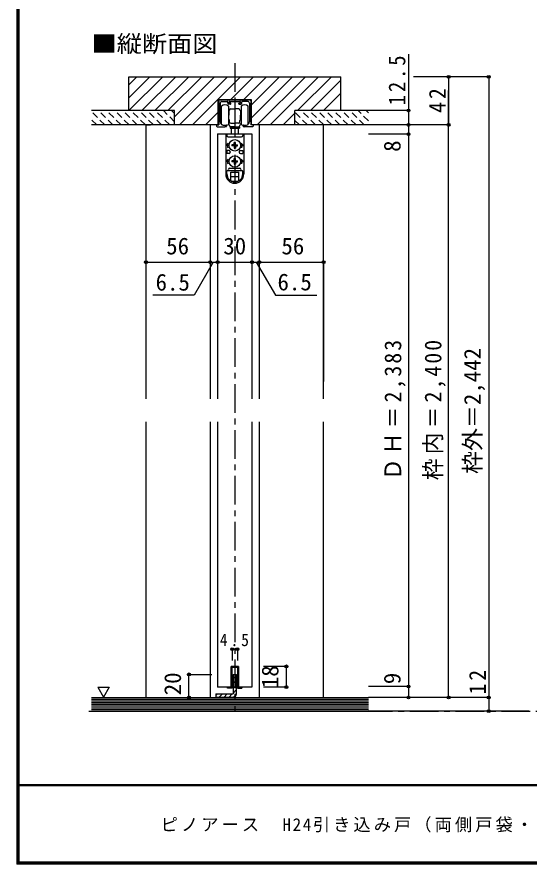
# Model space of a CAD drawing. Units: millimetres at full size, sheet at 1:5. Extents: x -973 to 977, y -718 to 696.
# Drawn here: x -973 to -527, y -701 to 38 of the extents above; entities that cross this region are included whole.
import ezdxf
from ezdxf.enums import TextEntityAlignment as Align

# ---------------------------------------------------------------- set-up
doc = ezdxf.new("R2010")
doc.units = ezdxf.units.MM
doc.header["$LTSCALE"] = 5
doc.header["$PDMODE"] = 32
doc.header["$PDSIZE"] = 2.5
doc.linetypes.add('CHAIN1', pattern=[8, 5, -1, 1, -1])
doc.linetypes.add('DASHED1', pattern=[1.8, 1.2, -0.6])
for name, color, linetype in [('0-1_通り芯', 4, 'CHAIN1'), ('0-2_柱', 7, 'Continuous'), ('0-3_仕上げ', 2, 'Continuous'), ('0-4_枠', 3, 'Continuous'), ('0-6_扉', 2, 'Continuous'), ('0-7_金物', 7, 'Continuous'), ('0-A_文字', 7, 'Continuous'), ('0-B_寸法', 7, 'Continuous'), ('0-C_ハッチ', 4, 'DASHED1'), ('F-0_補助線', 7, 'Continuous'), ('F-1_枠', 6, 'Continuous'), ('F-A_文字', 7, 'Continuous')]:
    doc.layers.add(name, color=color, linetype=linetype)
doc.styles.add('ＭＳ ゴシック', font='')
doc.styles.get('ＭＳ ゴシック').set_extended_font_data('MS Gothic')

msp = doc.modelspace()

# ---------------------------------------------------------------- linework, layer by layer
at = {"layer": '0-1_通り芯'}
for p, q in [((-783.333, -2.5), (-783.333, -567.5)), ((-910.724, -567.5), (-507.833, -567.5))]:
    msp.add_line(p, q, dxfattribs=at)
at = {"layer": '0-2_柱', "color": 3}
for p, q in [((-797.733, -56.5), (-856.833, -56.5)), ((-666.833, -56.5), (-768.933, -56.5))]:
    msp.add_line(p, q, dxfattribs=at)
at = {"layer": '0-3_仕上げ'}
for p, q in [((-835.833, -44), (-908.333, -44)), ((-666.833, -44), (-730.833, -44)), ((-850.446, -56.5), (-908.333, -56.5)), ((-908.333, -555.5), (-666.833, -555.5)), ((-908.333, -567.5), (-666.833, -567.5))]:
    msp.add_line(p, q, dxfattribs=at)
at = {"layer": '0-3_仕上げ', "color": 7}
for p, q in [((-908.333, -557), (-666.833, -557)), ((-908.333, -558.5), (-666.833, -558.5)), ((-908.333, -560), (-666.833, -560)), ((-908.333, -561.5), (-666.833, -561.5)), ((-908.333, -563), (-666.833, -563)), ((-908.333, -564.5), (-666.833, -564.5)), ((-908.333, -566), (-666.833, -566))]:
    msp.add_line(p, q, dxfattribs=at)
at = {"layer": '0-4_枠', "color": 4}
for p, q in [((-860.833, -56.5), (-856.833, -56.5)), ((-797.733, -56.5), (-860.833, -56.5)), ((-860.833, -56.5), (-860.833, -295.251)), ((-804.833, -56.5), (-804.833, -295.251)), ((-695.983, -56.5), (-768.933, -56.5)), ((-761.833, -295.251), (-761.833, -56.5)), ((-705.833, -295.251), (-705.833, -56.5)), ((-860.833, -315.251), (-860.833, -555.5)), ((-804.833, -315.251), (-804.833, -555.5)), ((-761.833, -555.5), (-761.833, -315.251)), ((-705.833, -555.5), (-705.833, -315.251))]:
    msp.add_line(p, q, dxfattribs=at)
at = {"layer": '0-6_扉', "color": 6}
for p, q in [((-798.333, -64.302), (-798.333, -295.251)), ((-768.333, -64.302), (-768.333, -295.251)), ((-798.333, -315.251), (-798.333, -546.5)), ((-768.333, -315.251), (-768.333, -546.5)), ((-780.083, -528.5), (-780.083, -546.5)), ((-786.583, -546.5), (-798.333, -546.5)), ((-768.333, -546.5), (-780.083, -546.5))]:
    msp.add_line(p, q, dxfattribs=at)
msp.add_lwpolyline([(-780.083, -528.5), (-786.583, -528.5), (-786.583, -546.5)], dxfattribs=at)
at = {"layer": '0-7_金物'}
for p, q in [((-786.583, -528.5), (-780.083, -528.5)), ((-781.083, -529.5), (-785.583, -529.5)), ((-785.583, -547.5), (-785.583, -529.5)), ((-781.083, -529.5), (-781.083, -547.5)), ((-780.083, -528.5), (-780.083, -546.5)), ((-785.583, -547.5), (-789.583, -547.5)), ((-781.083, -547.5), (-777.083, -547.5))]:
    msp.add_line(p, q, dxfattribs=at)
at = {"layer": '0-7_金物', "color": 3}
for p, q in [((-784.833, -535.5), (-784.833, -552.5)), ((-784.833, -535.5), (-781.833, -535.5)), ((-781.833, -552.5), (-781.833, -535.5)), ((-799.833, -552.5), (-784.833, -552.5)), ((-799.833, -552.5), (-799.833, -555.5)), ((-784.833, -555.5), (-799.833, -555.5))]:
    msp.add_line(p, q, dxfattribs=at)
at = {"layer": '0-7_金物'}
for points in [[(-789.583, -547.5), (-789.583, -546.5), (-786.583, -546.5), (-786.583, -528.5)], [(-780.083, -546.5), (-777.083, -546.5), (-777.083, -547.5)]]:
    msp.add_lwpolyline(points, dxfattribs=at)
at = {"layer": '0-7_金物', "color": 3}
msp.add_arc((-784.833, -552.5), 3, 270, 0, dxfattribs=at)
at = {"layer": '0-A_文字'}
for p, q in [((-902.769, -546.686), (-892.769, -546.686)), ((-902.769, -546.686), (-897.769, -555.347)), ((-892.769, -546.686), (-897.769, -555.347))]:
    msp.add_line(p, q, dxfattribs=at)
at = {"layer": '0-B_寸法', "color": 4}
for p, q in [((-860.833, -176.251), (-860.833, -280.251)), ((-804.833, -176.251), (-798.333, -176.251)), ((-798.333, -176.251), (-768.333, -176.251)), ((-768.333, -176.251), (-761.833, -176.251)), ((-705.833, -176.251), (-705.833, -280.251)), ((-785.583, -513.5), (-781.083, -513.5)), ((-785.583, -513.5), (-785.583, -523.5)), ((-781.083, -513.5), (-781.083, -523.5)), ((-738.333, -528.5), (-758.333, -528.5)), ((-738.333, -546.5), (-738.333, -528.5)), ((-823.333, -555.5), (-823.333, -535.5)), ((-823.333, -535.5), (-803.333, -535.5)), ((-738.333, -546.5), (-758.333, -546.5)), ((-823.333, -555.5), (-803.333, -555.5)), ((-526.833, -567.5), (-666.833, -567.5))]:
    msp.add_line(p, q, dxfattribs=at)
at = {"layer": '0-B_寸法'}
for p in [(-860.833, -176.251), (-804.833, -176.251), (-798.333, -176.251), (-768.333, -176.251), (-761.833, -176.251), (-705.833, -176.251), (-785.583, -513.5), (-781.083, -513.5), (-738.333, -528.5), (-823.333, -535.5), (-738.333, -546.5), (-823.333, -555.5)]:
    msp.add_point(p, dxfattribs=at)
at = {"layer": '0-C_ハッチ'}
for p, q in [((-889.588, -56.5), (-902.088, -44)), ((-882.517, -56.5), (-895.017, -44)), ((-875.446, -56.5), (-887.946, -44)), ((-868.375, -56.5), (-880.875, -44)), ((-861.303, -56.5), (-873.803, -44)), ((-854.232, -56.5), (-866.732, -44)), ((-847.161, -56.5), (-859.661, -44)), ((-840.09, -56.5), (-852.59, -44)), ((-835.833, -53.686), (-845.519, -44)), ((-835.833, -46.615), (-838.448, -44)), ((-712.811, -56.5), (-725.311, -44)), ((-705.74, -56.5), (-718.24, -44)), ((-698.669, -56.5), (-711.169, -44)), ((-691.598, -56.5), (-704.098, -44)), ((-684.527, -56.5), (-697.027, -44)), ((-677.456, -56.5), (-689.956, -44)), ((-670.385, -56.5), (-682.885, -44)), ((-666.833, -52.98), (-675.814, -44)), ((-666.833, -45.909), (-668.743, -44)), ((-896.659, -56.5), (-908.333, -44.826)), ((-719.882, -56.5), (-730.833, -45.549)), ((-903.73, -56.5), (-908.333, -51.897)), ((-726.953, -56.5), (-730.833, -52.62))]:
    msp.add_line(p, q, dxfattribs=at)
at = {"layer": '0-C_ハッチ', "linetype": 'Continuous'}
for p, q in [((-784.833, -538.982), (-781.833, -535.982)), ((-784.833, -543.225), (-781.833, -540.225)), ((-784.833, -547.468), (-781.833, -544.468)), ((-799.833, -553.982), (-798.351, -552.5)), ((-797.108, -555.5), (-794.108, -552.5)), ((-792.866, -555.5), (-789.866, -552.5)), ((-788.623, -555.5), (-785.623, -552.5)), ((-784.833, -551.71), (-781.833, -548.71)), ((-784.34, -555.459), (-781.873, -552.993))]:
    msp.add_line(p, q, dxfattribs=at)
at = {"layer": 'F-0_補助線', "color": 4}
for p, q in [((-631.833, 5.151), (-631.833, -64.502)), ((-631.833, 5.151), (-631.833, -546)), ((-596.833, -14.5), (-627.59, -14.5)), ((-561.833, -14.5), (-561.833, -567.5)), ((-596.833, -555.5), (-596.833, -26.5)), ((-631.833, -44), (-666.833, -44)), ((-596.833, -56.5), (-666.833, -56.5)), ((-631.833, -64.502), (-666.833, -64.502)), ((-860.833, -176.251), (-804.833, -176.251)), ((-761.833, -176.251), (-705.833, -176.251)), ((-631.833, -546), (-666.833, -546)), ((-631.833, -546), (-631.833, -555.5)), ((-596.833, -555.5), (-666.833, -555.5)), ((-561.833, -555.5), (-596.833, -555.5))]:
    msp.add_line(p, q, dxfattribs=at)
at = {"layer": 'F-0_補助線'}
for p, q in [((-875.833, -14.5), (-690.833, -14.5)), ((-875.833, -44), (-875.833, -14.5)), ((-857.457, -14.5), (-875.833, -32.877)), ((-868.77, -14.5), (-875.833, -21.563)), ((-846.143, -14.5), (-875.643, -44)), ((-834.829, -14.5), (-864.329, -44)), ((-823.516, -14.5), (-853.016, -44)), ((-812.202, -14.5), (-841.702, -44)), ((-800.888, -14.5), (-835.833, -49.445)), ((-789.574, -14.5), (-831.574, -56.5)), ((-778.261, -14.5), (-820.261, -56.5)), ((-766.947, -14.5), (-786.947, -34.5)), ((-755.633, -14.5), (-775.633, -34.5)), ((-744.32, -14.5), (-768.833, -39.014)), ((-733.006, -14.5), (-768.833, -50.327)), ((-721.692, -14.5), (-763.692, -56.5)), ((-710.378, -14.5), (-752.378, -56.5)), ((-699.065, -14.5), (-728.565, -44)), ((-690.833, -44), (-690.833, -14.5)), ((-690.833, -17.582), (-717.251, -44)), ((-690.833, -28.896), (-705.937, -44)), ((-797.233, -35.5), (-797.233, -41.371)), ((-796.033, -34.5), (-796.215, -34.5)), ((-796.033, -34.5), (-770.433, -34.5)), ((-794.533, -36), (-789.833, -36)), ((-789.533, -37.5), (-789.533, -36.3)), ((-788.333, -37.2), (-788.333, -36.5)), ((-787.833, -36), (-783.853, -36)), ((-783.853, -36), (-783.333, -35.7)), ((-783.333, -36.382), (-783.333, -42.179)), ((-778.333, -37.2), (-778.333, -36.5)), ((-777.133, -37.5), (-777.133, -36.3)), ((-772.133, -36), (-776.833, -36)), ((-769.433, -35.5), (-769.433, -41.142)), ((-835.833, -56.5), (-835.833, -44)), ((-797.233, -38.273), (-797.233, -56.5)), ((-796.033, -37.5), (-796.033, -53.871)), ((-794.933, -56.002), (-794.933, -40.002)), ((-788.933, -40.002), (-788.933, -48.002)), ((-788.933, -44.002), (-788.633, -44.002)), ((-788.433, -44.202), (-788.633, -44.002)), ((-787.133, -38.5), (-788.533, -38.5)), ((-788.433, -44.002), (-788.433, -48.002)), ((-788.333, -44.002), (-788.433, -44.002)), ((-787.133, -37.5), (-788.033, -37.5)), ((-786.833, -38.2), (-786.833, -37.8)), ((-786.833, -42.502), (-783.333, -42.502)), ((-779.833, -42.502), (-783.333, -42.502)), ((-779.833, -38.2), (-779.833, -37.8)), ((-779.533, -37.5), (-778.633, -37.5)), ((-779.533, -38.5), (-778.133, -38.5)), ((-778.333, -44.002), (-778.233, -44.002)), ((-778.233, -44.002), (-778.233, -48.002)), ((-778.233, -44.202), (-778.033, -44.002)), ((-777.733, -44.002), (-778.033, -44.002)), ((-777.733, -40.002), (-777.733, -48.002)), ((-771.733, -56.002), (-771.733, -40.002)), ((-770.633, -37.5), (-770.633, -53.871)), ((-769.433, -38.273), (-769.433, -56.5)), ((-730.833, -56.5), (-730.833, -44)), ((-797.833, -45.386), (-808.947, -56.5)), ((-788.933, -45.502), (-788.433, -45.502)), ((-788.933, -48.002), (-788.933, -56.002)), ((-788.933, -50.502), (-788.433, -50.502)), ((-788.633, -45.502), (-788.433, -45.302)), ((-788.433, -50.702), (-788.633, -50.502)), ((-788.433, -52.002), (-788.433, -48.002)), ((-778.033, -45.502), (-778.233, -45.302)), ((-777.733, -45.502), (-778.233, -45.502)), ((-778.233, -52.002), (-778.233, -48.002)), ((-778.233, -50.702), (-778.033, -50.502)), ((-777.733, -50.502), (-778.233, -50.502)), ((-777.733, -48.002), (-777.733, -56.002)), ((-730.833, -46.269), (-741.065, -56.5)), ((-799.233, -57), (-799.233, -57.5)), ((-798.733, -56.5), (-797.233, -56.5)), ((-798.733, -58), (-792.133, -58)), ((-797.233, -53.902), (-797.233, -53.975)), ((-790.583, -56.951), (-790.583, -57.566)), ((-788.933, -52.002), (-788.633, -52.002)), ((-788.433, -51.802), (-788.633, -52.002)), ((-788.333, -52.002), (-788.433, -52.002)), ((-787.833, -54.002), (-787.833, -52.502)), ((-779.333, -58.302), (-787.333, -58.302)), ((-787.333, -58.302), (-787.333, -59.302)), ((-786.833, -55.002), (-783.333, -55.002)), ((-783.333, -58.002), (-786.833, -58.002)), ((-786.333, -58.002), (-786.333, -58.302)), ((-779.833, -55.002), (-783.333, -55.002)), ((-783.333, -58.002), (-779.833, -58.002)), ((-780.333, -58.002), (-780.333, -58.302)), ((-779.333, -58.302), (-779.333, -59.302)), ((-778.833, -54.002), (-778.833, -52.502)), ((-778.333, -52.002), (-778.233, -52.002)), ((-778.233, -51.802), (-778.033, -52.002)), ((-777.733, -52.002), (-778.033, -52.002)), ((-776.083, -57.566), (-776.083, -56.951)), ((-767.933, -58), (-774.533, -58)), ((-767.933, -56.5), (-769.433, -56.5)), ((-767.433, -57), (-767.433, -57.5)), ((-791.232, -64.302), (-791.232, -99.202)), ((-791.19, -64.302), (-775.39, -64.302)), ((-791.19, -64.302), (-775.39, -64.302)), ((-790.232, -64.302), (-790.232, -65.802)), ((-787.333, -59.302), (-779.333, -59.302)), ((-786.333, -64.302), (-786.333, -59.302)), ((-780.333, -59.302), (-780.333, -64.302)), ((-776.432, -64.302), (-776.432, -65.802)), ((-775.432, -64.302), (-775.432, -99.202)), ((-788.989, -72.302), (-790.832, -74.302)), ((-789.232, -66.802), (-777.432, -66.802)), ((-783.852, -73.783), (-785.782, -73.816)), ((-785.782, -73.816), (-785.782, -74.788)), ((-783.852, -73.783), (-783.818, -71.852)), ((-782.846, -71.852), (-783.818, -71.852)), ((-782.813, -73.783), (-782.846, -71.852)), ((-782.813, -73.783), (-780.882, -73.816)), ((-780.882, -74.788), (-780.882, -73.816)), ((-777.676, -72.302), (-775.832, -74.302)), ((-789.732, -74.302), (-790.832, -74.302)), ((-790.232, -78.802), (-790.232, -81.302)), ((-788.232, -78.802), (-790.232, -78.802)), ((-787.232, -79.802), (-787.232, -80.302)), ((-783.852, -74.822), (-785.782, -74.788)), ((-783.852, -74.822), (-783.818, -76.752)), ((-783.818, -76.752), (-782.846, -76.752)), ((-782.813, -74.822), (-782.846, -76.752)), ((-782.813, -74.822), (-780.882, -74.788)), ((-779.432, -79.802), (-779.432, -80.302)), ((-778.432, -78.802), (-776.432, -78.802)), ((-776.932, -74.302), (-775.832, -74.302)), ((-776.432, -78.802), (-776.432, -81.302)), ((-788.989, -86.302), (-790.832, -88.302)), ((-789.732, -88.302), (-790.832, -88.302)), ((-788.232, -81.302), (-790.232, -81.302)), ((-783.852, -87.783), (-785.782, -87.816)), ((-785.782, -87.816), (-785.782, -88.788)), ((-783.852, -87.783), (-783.818, -85.852)), ((-782.846, -85.852), (-783.818, -85.852)), ((-782.813, -87.783), (-782.846, -85.852)), ((-782.813, -87.783), (-780.882, -87.816)), ((-780.882, -88.788), (-780.882, -87.816)), ((-778.432, -81.302), (-776.432, -81.302)), ((-777.676, -86.302), (-775.832, -88.302)), ((-776.932, -88.302), (-775.832, -88.302)), ((-787.732, -94.302), (-778.932, -94.302)), ((-783.852, -88.822), (-785.782, -88.788)), ((-783.852, -88.822), (-783.818, -90.752)), ((-783.818, -90.752), (-782.846, -90.752)), ((-782.813, -88.822), (-782.846, -90.752)), ((-782.813, -88.822), (-780.882, -88.788)), ((-790.232, -99.202), (-790.232, -96.802)), ((-789.732, -96.302), (-776.932, -96.302)), ((-786.832, -97.802), (-779.832, -97.802)), ((-786.832, -105.149), (-786.832, -97.802)), ((-786.832, -101.302), (-779.832, -101.302)), ((-779.832, -105.149), (-779.832, -97.802)), ((-776.432, -99.202), (-776.432, -96.802)), ((-786.361, -105.402), (-780.304, -105.402)), ((-802.11, -176.251), (-818.721, -205.022)), ((-818.721, -205.022), (-854.882, -205.022))]:
    msp.add_line(p, q, dxfattribs=at)
at = {"layer": 'F-0_補助線', "color": 3}
for p, q in [((-797.833, -56), (-797.833, -34.5)), ((-768.833, -34.5), (-797.833, -34.5)), ((-768.833, -56.5), (-768.833, -34.5))]:
    msp.add_line(p, q, dxfattribs=at)
at = {"layer": 'F-0_補助線', "color": 6}
msp.add_line((-798.333, -64.302), (-768.333, -64.302), dxfattribs=at)
at = {"layer": 'F-0_補助線', "color": 4}
msp.add_lwpolyline([(-561.833, -14.5), (-596.833, -14.5), (-596.833, -56.5)], dxfattribs=at)
at = {"layer": 'F-0_補助線'}
for points in [[(-783.333, -35.7), (-782.814, -36), (-778.833, -36)], [(-764.556, -176.251), (-747.945, -205.022), (-711.785, -205.022)]]:
    msp.add_lwpolyline(points, dxfattribs=at)
for centre in [(-783.332, -74.302), (-783.332, -88.302)]:
    msp.add_circle(centre, 5, dxfattribs=at)
for centre, radius, start, end in [((-796.233, -35.5), 1, 90, 180), ((-794.533, -37.5), 1.5, 90, 180), ((-789.833, -36.3), 0.3, 0, 90), ((-787.833, -36.5), 0.5, 90, 180), ((-778.833, -36.5), 0.5, 0, 90), ((-776.833, -36.3), 0.3, 90, 180), ((-772.133, -37.5), 1.5, 0, 90), ((-770.433, -35.5), 1, 0, 90), ((-791.933, -44.002), 5, 53.1301, 126.8699), ((-788.533, -37.5), 1, 180, 270), ((-788.033, -37.2), 0.3, 180, 270), ((-788.333, -43.502), 0.5, 270, 0), ((-786.833, -43.502), 1, 90, 180), ((-787.133, -37.8), 0.3, 0, 90), ((-787.133, -38.2), 0.3, 270, 0), ((-779.533, -37.8), 0.3, 90, 180), ((-779.533, -38.2), 0.3, 180, 270), ((-779.833, -43.502), 1, 0, 90), ((-778.333, -43.502), 0.5, 180, 270), ((-778.633, -37.2), 0.3, 270, 0), ((-778.133, -37.5), 1, 270, 0), ((-774.733, -44.002), 5, 53.1301, 126.8699), ((-798.733, -57), 0.5, 90, 180), ((-798.733, -57.5), 0.5, 180, 270), ((-793.533, -53.871), 2.5, 180, 235.9442), ((-792.133, -51.8), 5, 235.9442, 283.64168), ((-791.933, -52.002), 5, 233.1301, 306.8699), ((-792.133, -51.8), 6.2, 270, 282.23163), ((-790.883, -56.951), 0.3, 360, 103.64168), ((-790.883, -57.566), 0.3, 282.23163, 0), ((-789.833, -57.002), 2, 0, 63.25632), ((-788.333, -52.502), 0.5, 0, 90), ((-786.833, -54.002), 1, 180, 270), ((-786.833, -57.002), 1, 180, 270), ((-779.833, -54.002), 1, 270, 0), ((-779.833, -57.002), 1, 270, 0), ((-778.333, -52.502), 0.5, 90, 180), ((-776.833, -57.002), 2, 116.74368, 180), ((-774.733, -52.002), 5, 233.1301, 306.8699), ((-775.783, -56.951), 0.3, 76.35832, 180), ((-775.783, -57.566), 0.3, 180, 257.76837), ((-774.533, -51.8), 6.2, 257.76837, 270), ((-774.533, -51.8), 5, 256.35832, 270), ((-774.533, -51.8), 5, 270, 304.0558), ((-773.133, -53.871), 2.5, 304.0558, 0), ((-767.933, -57), 0.5, 0, 90), ((-767.933, -57.5), 0.5, 270, 0), ((-789.232, -65.802), 1, 180, 270), ((-777.432, -65.802), 1, 270, 0), ((-783.332, -74.302), 6.4, 167.82427, 198.20996), ((-783.332, -74.302), 6.4, 341.79004, 12.17573), ((-788.232, -79.802), 1, 0, 90), ((-788.232, -80.302), 1, 270, 0), ((-778.432, -79.802), 1, 90, 180), ((-778.432, -80.302), 1, 180, 270), ((-783.332, -88.302), 6.4, 167.82427, 198.20996), ((-783.332, -88.302), 6.4, 341.79004, 12.17573), ((-789.732, -95.302), 1, 270, 0), ((-787.732, -95.302), 1, 90, 180), ((-778.932, -95.302), 1, 0, 90), ((-776.932, -95.302), 1, 180, 270), ((-783.332, -99.402), 7.9, 180, 0), ((-789.732, -96.802), 0.5, 90, 180), ((-783.332, -99.202), 6.9, 180, 0), ((-776.932, -96.802), 0.5, 0, 90)]:
    msp.add_arc(centre, radius, start, end, dxfattribs=at)
for p in [(-596.833, -14.5), (-561.833, -14.5), (-631.833, -44), (-631.833, -56.5), (-596.833, -56.5), (-631.833, -64.502), (-860.833, -176.251), (-804.833, -176.251), (-761.833, -176.251), (-705.833, -176.251), (-631.833, -546), (-631.833, -555.5), (-596.833, -555.5), (-561.833, -555.5), (-561.833, -567.5)]:
    msp.add_point(p, dxfattribs=at)
at = {"layer": 'F-1_枠'}
for p, q in [((-973.347, 695.833), (-973.347, -700.833)), ((-972.514, 695.833), (-972.514, -700.833)), ((-971.68, 695.833), (-971.68, -700.833)), ((976.653, -631.667), (-973.347, -631.667)), ((976.653, -632.5), (-973.347, -632.5)), ((976.653, -699.167), (-973.347, -699.167)), ((976.653, -700), (-973.347, -700)), ((976.653, -700.833), (-973.347, -700.833))]:
    msp.add_line(p, q, dxfattribs=at)

# ---------------------------------------------------------------- texts
at = {"layer": '0-A_文字', "style": 'ＭＳ ゴシック', "width": 1.1}
msp.add_text('■縦断面図', height=14.66, dxfattribs=at).set_placement((-908.333, 2.5), align=Align.BOTTOM_LEFT)
at = {"layer": '0-B_寸法', "style": 'ＭＳ ゴシック'}
for s, p in [('30', (-793.333, -173.751)), ('30', (-793.333, -173.751)), ('6.5', (-852.418, -205.318)), ('6.5', (-746.081, -205.106))]:
    msp.add_text(s, height=14.66, dxfattribs=at).set_placement(p, align=Align.BOTTOM_LEFT)
for s, p in [('18', (-740.833, -547.5)), ('20', (-825.833, -553.707))]:
    msp.add_text(s, height=14.66, rotation=90, dxfattribs=at).set_placement(p, align=Align.BOTTOM_LEFT)
at = {"layer": '0-B_寸法', "insert": (-796.333, -511), "char_height": 11, "attachment_point": 7, "style": 'ＭＳ ゴシック'}
msp.add_mtext('\\T1.38;\\W0.9;4.5', dxfattribs=at)
at = {"layer": 'F-0_補助線', "style": 'ＭＳ ゴシック'}
for s, p in [('8', (-634.333, -79.951)), ('枠外＝2,442', (-564.333, -360.774)), ('9', (-634.333, -544))]:
    msp.add_text(s, height=14.66, rotation=90, dxfattribs=at).set_placement(p, align=Align.BOTTOM_LEFT)
for p in [(-843.154, -173.751), (-742.654, -173.751)]:
    msp.add_text('56', height=14.66, dxfattribs=at).set_placement(p, align=Align.BOTTOM_LEFT)
at = {"layer": 'F-0_補助線', "char_height": 14.66, "attachment_point": 7, "rotation": 90, "style": 'ＭＳ ゴシック'}
for s, insert in [('\\T1.28;\\W0.9;12.5', (-634.333, -39.353)), ('\\T1.27;\\W0.95;42', (-599.333, -45.955)), ('\\T1.19;\\W0.95;ＤＨ＝2,383', (-634.333, -366.24)), ('\\T1.19;\\W0.95;枠内＝2,400', (-599.333, -366.24)), ('\\T1.27;\\W0.95;12', (-564.333, -553.073))]:
    msp.add_mtext(s, dxfattribs=dict(at, insert=insert))
at = {"layer": 'F-A_文字', "insert": (-847.938, -673.333), "char_height": 11, "attachment_point": 7, "style": 'ＭＳ ゴシック'}
msp.add_mtext('\\T1.18;ピノアース\u3000H24引き込み戸（両側戸袋・上吊りタイプ・天井レール埋込）固定枠155㎜幅\u3000２方枠', dxfattribs=at)

doc.saveas('drawing.dxf')
